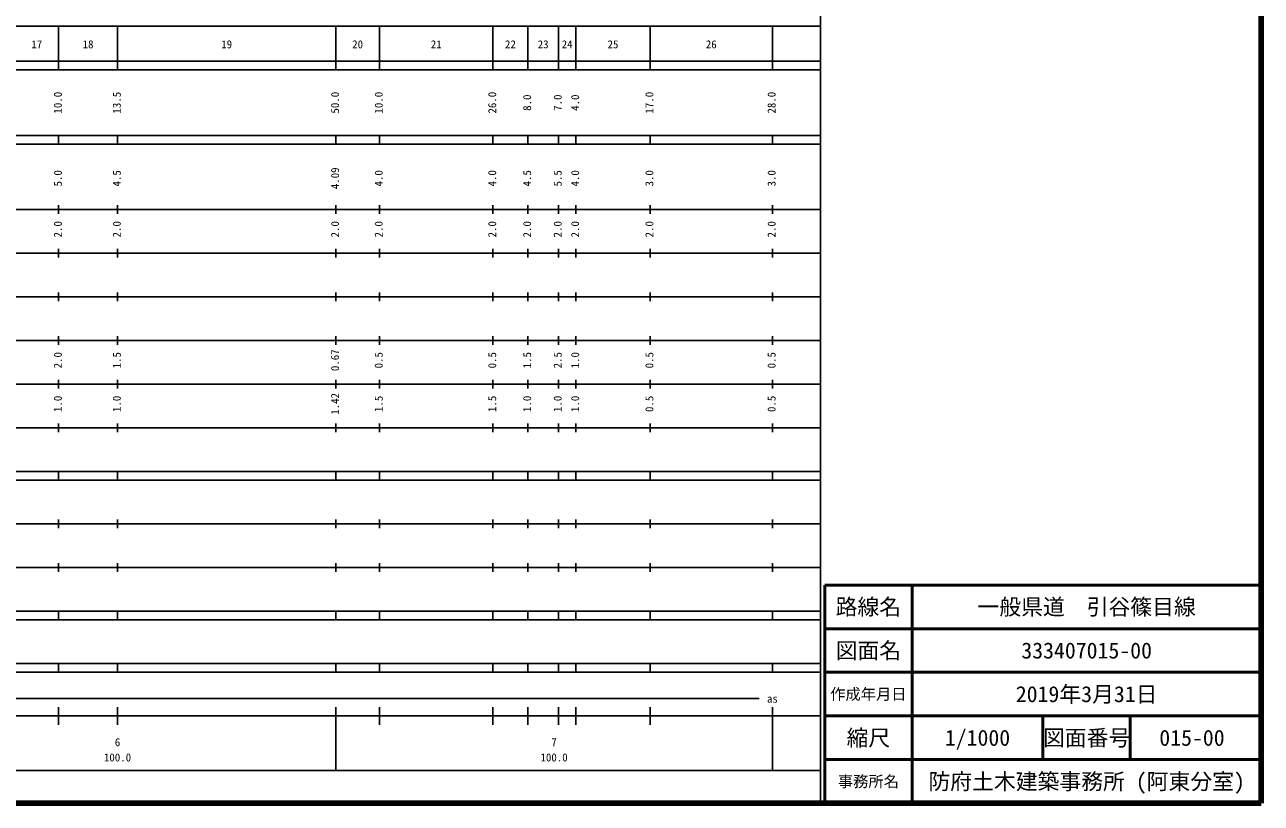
# Model space of a CAD drawing. Units: millimetres on the paper, enlarged 1000 times. Extents: x 40000 to 680000, y 20000 to 380000.
# Drawn here: x 396744 to 680000, y 20000 to 198357 of the extents above; entities that cross this region are included whole.
import ezdxf
from ezdxf.enums import TextEntityAlignment as Align

# ---------------------------------------------------------------- set-up
doc = ezdxf.new("R2010")
doc.units = ezdxf.units.MM
doc.header["$LTSCALE"] = 1000
for name, color, linetype, lineweight in [('M-TTL', 2, 'Continuous', 140), ('M-TTL-BAND', 7, 'Continuous', 25), ('M-TTL-FRAM', 2, 'Continuous', 50), ('M-TTL-LINE', 7, 'Continuous', 50)]:
    doc.layers.add(name, color=color, linetype=linetype, lineweight=lineweight)
doc.layers.add('M-TTL-TXT', color=7, linetype='Continuous')
doc.styles.add('ＭＳ ゴシック', font='')
doc.styles.get('ＭＳ ゴシック').set_extended_font_data('MS Gothic')

msp = doc.modelspace()

# ---------------------------------------------------------------- linework, layer by layer
at = {"layer": 'M-TTL'}
for p, q in [((680000, 20000), (680000, 380000)), ((40000, 20000), (680000, 20000))]:
    msp.add_line(p, q, dxfattribs=at)
at = {"layer": 'M-TTL-BAND'}
for p, q in [((579000, 20000), (579000, 370000)), ((68000, 198000), (579000, 198000)), ((404500, 188000), (404500, 198000)), ((418000, 188000), (418000, 198000)), ((468000, 188000), (468000, 198000)), ((478000, 188000), (478000, 198000)), ((504000, 188000), (504000, 198000)), ((512000, 188000), (512000, 198000)), ((519000, 188000), (519000, 198000)), ((523000, 188000), (523000, 198000)), ((540000, 188000), (540000, 198000)), ((568000, 188000), (568000, 198000)), ((40000, 190000), (579000, 190000)), ((40000, 188000), (579000, 188000)), ((40000, 173000), (579000, 173000)), ((404500, 171000), (404500, 173000)), ((418000, 171000), (418000, 173000)), ((468000, 171000), (468000, 173000)), ((478000, 171000), (478000, 173000)), ((504000, 171000), (504000, 173000)), ((512000, 171000), (512000, 173000)), ((519000, 171000), (519000, 173000)), ((523000, 171000), (523000, 173000)), ((540000, 171000), (540000, 173000)), ((568000, 171000), (568000, 173000)), ((40000, 171000), (579000, 171000)), ((40000, 156000), (579000, 156000)), ((404500, 155000), (404500, 157000)), ((418000, 155000), (418000, 157000)), ((468000, 155000), (468000, 157000)), ((478000, 155000), (478000, 157000)), ((504000, 155000), (504000, 157000)), ((512000, 155000), (512000, 157000)), ((519000, 155000), (519000, 157000)), ((523000, 155000), (523000, 157000)), ((540000, 155000), (540000, 157000)), ((568000, 155000), (568000, 157000)), ((46000, 146000), (579000, 146000)), ((404500, 145000), (404500, 147000)), ((418000, 145000), (418000, 147000)), ((468000, 145000), (468000, 147000)), ((478000, 145000), (478000, 147000)), ((504000, 145000), (504000, 147000)), ((512000, 145000), (512000, 147000)), ((519000, 145000), (519000, 147000)), ((523000, 145000), (523000, 147000)), ((540000, 145000), (540000, 147000)), ((568000, 145000), (568000, 147000)), ((52000, 136000), (579000, 136000)), ((404500, 135000), (404500, 137000)), ((418000, 135000), (418000, 137000)), ((468000, 135000), (468000, 137000)), ((478000, 135000), (478000, 137000)), ((504000, 135000), (504000, 137000)), ((512000, 135000), (512000, 137000)), ((519000, 135000), (519000, 137000)), ((523000, 135000), (523000, 137000)), ((540000, 135000), (540000, 137000)), ((568000, 135000), (568000, 137000)), ((46000, 126000), (579000, 126000)), ((404500, 125000), (404500, 127000)), ((418000, 125000), (418000, 127000)), ((468000, 125000), (468000, 127000)), ((478000, 125000), (478000, 127000)), ((504000, 125000), (504000, 127000)), ((512000, 125000), (512000, 127000)), ((519000, 125000), (519000, 127000)), ((523000, 125000), (523000, 127000)), ((540000, 125000), (540000, 127000)), ((568000, 125000), (568000, 127000)), ((404500, 115000), (404500, 117000)), ((418000, 115000), (418000, 117000)), ((468000, 115000), (468000, 117000)), ((478000, 115000), (478000, 117000)), ((504000, 115000), (504000, 117000)), ((512000, 115000), (512000, 117000)), ((519000, 115000), (519000, 117000)), ((523000, 115000), (523000, 117000)), ((540000, 115000), (540000, 117000)), ((568000, 115000), (568000, 117000)), ((52000, 116000), (579000, 116000)), ((46000, 106000), (579000, 106000)), ((404500, 105000), (404500, 107000)), ((418000, 105000), (418000, 107000)), ((468000, 105000), (468000, 107000)), ((478000, 105000), (478000, 107000)), ((504000, 105000), (504000, 107000)), ((512000, 105000), (512000, 107000)), ((519000, 105000), (519000, 107000)), ((523000, 105000), (523000, 107000)), ((540000, 105000), (540000, 107000)), ((568000, 105000), (568000, 107000)), ((40000, 96000), (579000, 96000)), ((40000, 94000), (579000, 94000)), ((404500, 94000), (404500, 96000)), ((418000, 94000), (418000, 96000)), ((468000, 94000), (468000, 96000)), ((478000, 94000), (478000, 96000)), ((504000, 94000), (504000, 96000)), ((512000, 94000), (512000, 96000)), ((519000, 94000), (519000, 96000)), ((523000, 94000), (523000, 96000)), ((540000, 94000), (540000, 96000)), ((568000, 94000), (568000, 96000)), ((404500, 83000), (404500, 85000)), ((418000, 83000), (418000, 85000)), ((468000, 83000), (468000, 85000)), ((478000, 83000), (478000, 85000)), ((504000, 83000), (504000, 85000)), ((512000, 83000), (512000, 85000)), ((519000, 83000), (519000, 85000)), ((523000, 83000), (523000, 85000)), ((540000, 83000), (540000, 85000)), ((568000, 83000), (568000, 85000)), ((49000, 84000), (579000, 84000)), ((40000, 74000), (579000, 74000)), ((404500, 73000), (404500, 75000)), ((418000, 73000), (418000, 75000)), ((468000, 73000), (468000, 75000)), ((478000, 73000), (478000, 75000)), ((504000, 73000), (504000, 75000)), ((512000, 73000), (512000, 75000)), ((519000, 73000), (519000, 75000)), ((523000, 73000), (523000, 75000)), ((540000, 73000), (540000, 75000)), ((568000, 73000), (568000, 75000)), ((40000, 64000), (579000, 64000)), ((404500, 62000), (404500, 64000)), ((418000, 62000), (418000, 64000)), ((468000, 62000), (468000, 64000)), ((478000, 62000), (478000, 64000)), ((504000, 62000), (504000, 64000)), ((512000, 62000), (512000, 64000)), ((519000, 62000), (519000, 64000)), ((523000, 62000), (523000, 64000)), ((540000, 62000), (540000, 64000)), ((568000, 62000), (568000, 64000)), ((40000, 62000), (579000, 62000)), ((40000, 52000), (579000, 52000)), ((404500, 50000), (404500, 52000)), ((418000, 50000), (418000, 52000)), ((468000, 50000), (468000, 52000)), ((478000, 50000), (478000, 52000)), ((504000, 50000), (504000, 52000)), ((512000, 50000), (512000, 52000)), ((519000, 50000), (519000, 52000)), ((523000, 50000), (523000, 52000)), ((540000, 50000), (540000, 52000)), ((568000, 50000), (568000, 52000)), ((40000, 50000), (579000, 50000)), ((71000, 44000), (565000, 44000)), ((40000, 40000), (579000, 40000)), ((404500, 38000), (404500, 42000)), ((418000, 38000), (418000, 42000)), ((468000, 27500), (468000, 42000)), ((478000, 38000), (478000, 42000)), ((504000, 38000), (504000, 42000)), ((512000, 38000), (512000, 42000)), ((519000, 38000), (519000, 42000)), ((523000, 38000), (523000, 42000)), ((540000, 38000), (540000, 42000)), ((568000, 27500), (568000, 42000)), ((68000, 27500), (579000, 27500))]:
    msp.add_line(p, q, dxfattribs=at)
at = {"layer": 'M-TTL-FRAM'}
for p, q in [((680000, 70000), (580000, 70000)), ((580000, 70000), (580000, 20000))]:
    msp.add_line(p, q, dxfattribs=at)
at = {"layer": 'M-TTL-LINE'}
for p, q in [((600000, 70000), (600000, 20000)), ((680000, 60000), (580000, 60000)), ((680000, 50000), (580000, 50000)), ((680000, 40000), (580000, 40000)), ((630000, 40000), (630000, 30000)), ((650000, 40000), (650000, 30000)), ((680000, 30000), (580000, 30000))]:
    msp.add_line(p, q, dxfattribs=at)

# ---------------------------------------------------------------- texts
at = {"layer": 'M-TTL-BAND', "style": 'ＭＳ ゴシック'}
for s, p in [('17', (399500, 192405)), ('18', (411250, 192405)), ('19', (443000, 192405)), ('20', (473000, 192405)), ('21', (491000, 192405)), ('22', (508000, 192405)), ('23', (515500, 192405)), ('24', (521000, 192405)), ('25', (531500, 192405)), ('26', (554000, 192405)), ('as', (568000, 42500)), ('6', (418000, 32523)), ('7', (518000, 32523)), ('100.0', (418000, 29033)), ('100.0', (518000, 29033))]:
    msp.add_text(s, height=1833, dxfattribs=at).set_placement(p, align=Align.BOTTOM_CENTER)
for s, p in [('10.0', (405790, 180500)), ('13.5', (419290, 180500)), ('50.0', (469290, 180500)), ('10.0', (479290, 180500)), ('26.0', (505290, 180500)), ('8.0', (513290, 180500)), ('7.0', (520290, 180500)), ('4.0', (524290, 180500)), ('17.0', (541290, 180500)), ('28.0', (569290, 180500)), ('5.0', (405790, 163174)), ('4.5', (419290, 163174)), ('4.09', (469290, 163174)), ('4.0', (479290, 163174)), ('4.0', (505290, 163174)), ('4.5', (513290, 163174)), ('5.5', (520290, 163174)), ('4.0', (524290, 163174)), ('3.0', (541290, 163174)), ('3.0', (569290, 163174)), ('2.0', (405790, 151500)), ('2.0', (419290, 151500)), ('2.0', (469290, 151500)), ('2.0', (479290, 151500)), ('2.0', (505290, 151500)), ('2.0', (513290, 151500)), ('2.0', (520290, 151500)), ('2.0', (524290, 151500)), ('2.0', (541290, 151500)), ('2.0', (569290, 151500)), ('2.0', (405790, 121500)), ('1.5', (419290, 121500)), ('0.67', (469290, 121500)), ('0.5', (479290, 121500)), ('0.5', (505290, 121500)), ('1.5', (513290, 121500)), ('2.5', (520290, 121500)), ('1.0', (524290, 121500)), ('0.5', (541290, 121500)), ('0.5', (569290, 121500)), ('1.42', (469290, 111500)), ('1.0', (405790, 111500)), ('1.0', (419290, 111500)), ('1.5', (479290, 111500)), ('1.5', (505290, 111500)), ('1.0', (513290, 111500)), ('1.0', (520290, 111500)), ('1.0', (524290, 111500)), ('0.5', (541290, 111500)), ('0.5', (569290, 111500))]:
    msp.add_text(s, height=1833, rotation=90, dxfattribs=at).set_placement(p, align=Align.BOTTOM_CENTER)
at = {"layer": 'M-TTL-TXT', "style": 'ＭＳ ゴシック'}
for s, height, p in [('路線名', 3666, (590000, 65000)), ('路線名', 3666, (590000, 65000)), ('一般県道\u3000引谷篠目線', 3666, (640000, 65000)), ('図面名', 3666, (590000, 55000)), ('図面名', 3666, (590000, 55000)), ('333407015-00', 3666, (640000, 55000)), ('作成年月日', 2566, (590000, 45000)), ('作成年月日', 2566, (590000, 45000)), ('2019年3月31日', 3666, (640000, 45000)), ('縮尺', 3666, (590000, 35000)), ('縮尺', 3666, (590000, 35000)), ('1/1000', 3666, (615000, 35000)), ('図面番号', 3666, (640000, 35000)), ('図面番号', 3666, (640000, 35000)), ('015-00', 3666, (664125, 35000)), ('事務所名', 2566, (590000, 25000)), ('事務所名', 2566, (590000, 25000)), ('防府土木建築事務所 (阿東分室)', 3666, (640000, 25000))]:
    msp.add_text(s, height=height, dxfattribs=at).set_placement(p, align=Align.MIDDLE_CENTER)

doc.saveas('drawing.dxf')
